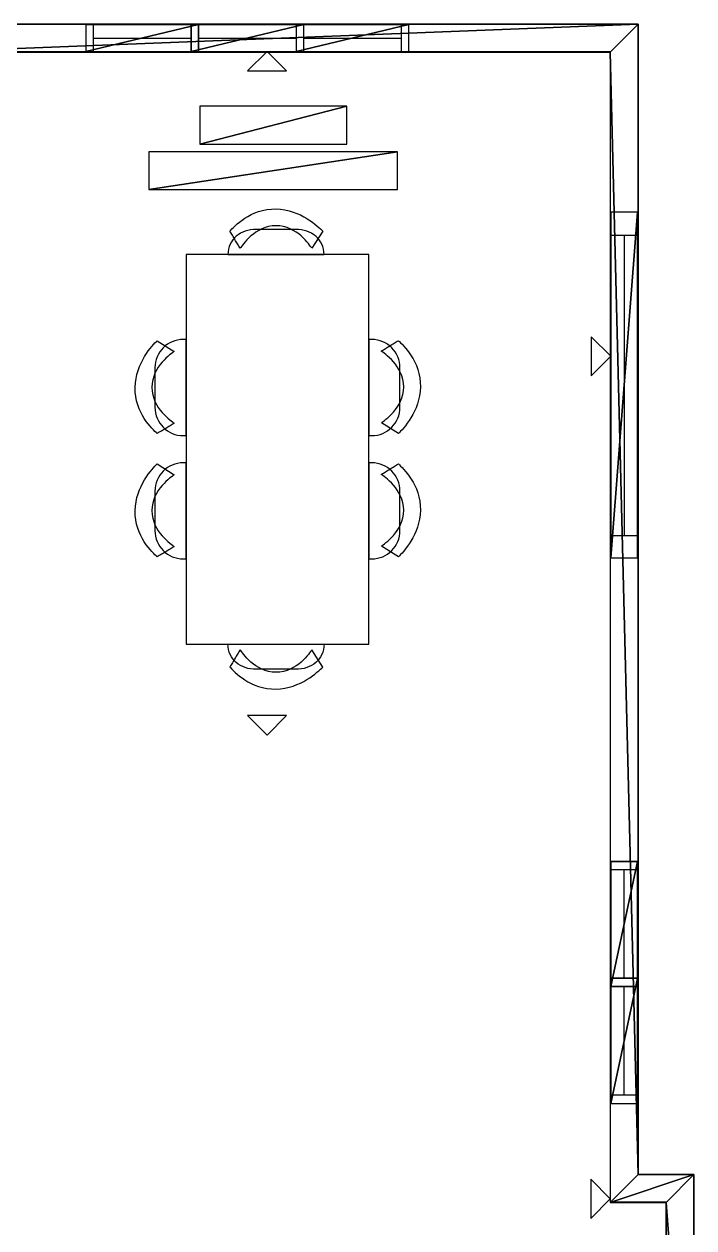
# Model space of a CAD drawing. Header units: millimetres. Extents: x 245 to 2830, y 44 to 1976.
# Drawn here: x 1106 to 1475, y 1211 to 1872 of the extents above; entities that cross this region are included whole.
import ezdxf

# ---------------------------------------------------------------- set-up
doc = ezdxf.new("R2010")
doc.units = ezdxf.units.MM
doc.layers.add('FloorPlan-page-1', color=7, linetype='Continuous')

msp = doc.modelspace()

# ---------------------------------------------------------------- linework, layer by layer
at = {"layer": 'FloorPlan-page-1', "color": 7, "true_color": 0x000000}
for p, q in [((1035.84, 1872.5), (1444.36, 1872.5)), ((1202.43, 1872.13), (1140.5, 1872.13)), ((1140.5, 1872.13), (1140.5, 1857.44)), ((1202.43, 1872.13), (1140.5, 1872.13)), ((1140.5, 1872.13), (1140.5, 1857.44)), ((1144.61, 1857.44), (1144.61, 1872.16)), ((1198.43, 1857.44), (1198.43, 1872.16)), ((1260.4, 1872.13), (1198.43, 1872.13)), ((1198.43, 1872.13), (1198.43, 1857.44)), ((1260.4, 1872.13), (1198.43, 1872.13)), ((1198.43, 1872.13), (1198.43, 1857.44)), ((1202.43, 1857.44), (1202.43, 1872.13)), ((1202.43, 1857.44), (1202.43, 1872.13)), ((1202.58, 1857.44), (1202.58, 1872.16)), ((1318.14, 1872.13), (1256.21, 1872.13)), ((1256.21, 1872.13), (1256.21, 1857.44)), ((1318.14, 1872.13), (1256.21, 1872.13)), ((1256.21, 1872.13), (1256.21, 1857.44)), ((1256.4, 1857.44), (1256.4, 1872.16)), ((1260.32, 1857.44), (1260.32, 1872.16)), ((1260.4, 1857.44), (1260.4, 1872.13)), ((1260.4, 1857.44), (1260.4, 1872.13)), ((1314.18, 1857.44), (1314.18, 1872.16)), ((1318.14, 1857.44), (1318.14, 1872.13)), ((1318.14, 1857.44), (1318.14, 1872.13)), ((1444.36, 1872.5), (1444.36, 1239.95)), ((1144.61, 1864.8), (1198.43, 1864.8)), ((1202.58, 1864.8), (1256.4, 1864.8)), ((1260.32, 1864.8), (1314.18, 1864.8)), ((1429.05, 1857.17), (1051.16, 1857.17)), ((1140.5, 1857.44), (1202.43, 1857.44)), ((1140.5, 1857.44), (1202.43, 1857.44)), ((1198.43, 1857.44), (1260.4, 1857.44)), ((1198.43, 1857.44), (1260.4, 1857.44)), ((1256.21, 1857.44), (1318.14, 1857.44)), ((1256.21, 1857.44), (1318.14, 1857.44)), ((1429.05, 1224.62), (1429.05, 1857.17)), ((1229.62, 1766.78), (1231.43, 1767.74)), ((1231.43, 1767.74), (1233.39, 1768.62)), ((1233.39, 1768.62), (1235.47, 1769.38)), ((1235.47, 1769.38), (1237.69, 1770.01)), ((1237.69, 1770.01), (1240.05, 1770.48)), ((1240.05, 1770.48), (1242.53, 1770.76)), ((1242.53, 1770.76), (1245.15, 1770.82)), ((1245.15, 1770.82), (1247.62, 1770.66)), ((1247.62, 1770.66), (1249.99, 1770.32)), ((1249.99, 1770.32), (1252.28, 1769.81)), ((1252.28, 1769.81), (1254.46, 1769.16)), ((1254.46, 1769.16), (1256.53, 1768.39)), ((1256.53, 1768.39), (1258.49, 1767.52)), ((1258.49, 1767.52), (1260.33, 1766.58)), ((1443.96, 1769.01), (1429.27, 1769.01)), ((1429.27, 1769.01), (1429.27, 1579.04)), ((1443.96, 1769.01), (1429.27, 1769.01)), ((1429.27, 1769.01), (1429.27, 1579.04)), ((1443.96, 1579.04), (1443.96, 1769.01)), ((1443.96, 1579.04), (1443.96, 1769.01)), ((1221.69, 1760.72), (1222.65, 1761.63)), ((1222.65, 1761.63), (1223.76, 1762.62)), ((1223.76, 1762.62), (1225.01, 1763.66)), ((1225.01, 1763.66), (1226.41, 1764.71)), ((1226.41, 1764.71), (1227.95, 1765.76)), ((1227.95, 1765.76), (1229.62, 1766.78)), ((1241.01, 1761.14), (1239.1, 1760.59)), ((1243.02, 1761.49), (1241.01, 1761.14)), ((1245.15, 1761.62), (1243.02, 1761.49)), ((1247.26, 1761.49), (1245.15, 1761.62)), ((1249.27, 1761.15), (1247.26, 1761.49)), ((1251.17, 1760.6), (1249.27, 1761.15)), ((1260.33, 1766.58), (1262.06, 1765.59)), ((1262.06, 1765.59), (1263.65, 1764.57)), ((1263.65, 1764.57), (1265.11, 1763.56)), ((1265.11, 1763.56), (1266.43, 1762.56)), ((1266.43, 1762.56), (1267.61, 1761.61)), ((1267.61, 1761.61), (1268.64, 1760.72)), ((1219.68, 1758.7), (1220.2, 1759.23)), ((1220.04, 1758.11), (1219.68, 1758.7)), ((1220.4, 1757.52), (1220.04, 1758.11)), ((1220.2, 1759.23), (1220.87, 1759.91)), ((1220.75, 1756.93), (1220.4, 1757.52)), ((1221.11, 1756.34), (1220.75, 1756.93)), ((1220.87, 1759.91), (1221.69, 1760.72)), ((1221.47, 1755.75), (1221.11, 1756.34)), ((1222.21, 1754.91), (1221.3, 1753.88)), ((1221.83, 1755.16), (1221.47, 1755.75)), ((1222.19, 1754.57), (1221.83, 1755.16)), ((1222.54, 1753.98), (1222.19, 1754.57)), ((1223.19, 1755.85), (1222.21, 1754.91)), ((1224.32, 1756.7), (1223.19, 1755.85)), ((1225.52, 1757.44), (1224.32, 1756.7)), ((1226.79, 1758.07), (1225.52, 1757.44)), ((1228.18, 1758.57), (1226.79, 1758.07)), ((1229.59, 1758.99), (1228.18, 1758.57)), ((1230.13, 1754.87), (1229.06, 1753.79)), ((1231.09, 1759.28), (1229.59, 1758.99)), ((1231.32, 1755.97), (1230.13, 1754.87)), ((1232.65, 1759.47), (1231.09, 1759.28)), ((1232.64, 1757.05), (1231.32, 1755.97)), ((1234.08, 1758.08), (1232.64, 1757.05)), ((1234.25, 1759.52), (1232.65, 1759.47)), ((1235.64, 1759.04), (1234.08, 1758.08)), ((1255.92, 1759.52), (1234.25, 1759.52)), ((1237.31, 1759.88), (1235.64, 1759.04)), ((1239.1, 1760.59), (1237.31, 1759.88)), ((1252.95, 1759.9), (1251.17, 1760.6)), ((1254.62, 1759.05), (1252.95, 1759.9)), ((1256.17, 1758.11), (1254.62, 1759.05)), ((1257.52, 1759.47), (1255.92, 1759.52)), ((1257.61, 1757.08), (1256.17, 1758.11)), ((1259.05, 1759.28), (1257.52, 1759.47)), ((1258.92, 1756.01), (1257.61, 1757.08)), ((1260.11, 1754.91), (1258.92, 1756.01)), ((1260.54, 1758.99), (1259.05, 1759.28)), ((1261.18, 1753.84), (1260.11, 1754.91)), ((1262, 1758.57), (1260.54, 1758.99)), ((1263.34, 1758.07), (1262, 1758.57)), ((1264.65, 1757.44), (1263.34, 1758.07)), ((1265.85, 1756.7), (1264.65, 1757.44)), ((1270.79, 1758.7), (1264.83, 1749.33)), ((1266.94, 1755.85), (1265.85, 1756.7)), ((1267.96, 1754.91), (1266.94, 1755.85)), ((1268.83, 1753.88), (1267.96, 1754.91)), ((1268.64, 1760.72), (1269.52, 1759.93)), ((1269.52, 1759.93), (1270.23, 1759.25)), ((1270.23, 1759.25), (1270.79, 1758.7)), ((1429.27, 1756.38), (1443.96, 1756.38)), ((1436.62, 1756.38), (1436.62, 1591.28)), ((1218.94, 1748.79), (1218.72, 1747.29)), ((1219.34, 1750.19), (1218.94, 1748.79)), ((1219.85, 1751.5), (1219.34, 1750.19)), ((1220.54, 1752.74), (1219.85, 1751.5)), ((1221.3, 1753.88), (1220.54, 1752.74)), ((1222.9, 1753.39), (1222.54, 1753.98)), ((1223.26, 1752.8), (1222.9, 1753.39)), ((1223.62, 1752.21), (1223.26, 1752.8)), ((1223.98, 1751.62), (1223.62, 1752.21)), ((1224.33, 1751.03), (1223.98, 1751.62)), ((1224.69, 1750.43), (1224.33, 1751.03)), ((1225.05, 1749.85), (1224.69, 1750.43)), ((1225.41, 1749.25), (1225.05, 1749.85)), ((1225.68, 1749.63), (1225.41, 1749.25)), ((1225.41, 1749.25), (1225.41, 1749.25)), ((1226.08, 1750.19), (1225.68, 1749.63)), ((1226.63, 1750.92), (1226.08, 1750.19)), ((1227.31, 1751.78), (1226.63, 1750.92)), ((1228.12, 1752.75), (1227.31, 1751.78)), ((1229.06, 1753.79), (1228.12, 1752.75)), ((1262.12, 1752.81), (1261.18, 1753.84)), ((1262.93, 1751.85), (1262.12, 1752.81)), ((1263.61, 1750.99), (1262.93, 1751.85)), ((1264.15, 1750.26), (1263.61, 1750.99)), ((1264.56, 1749.7), (1264.15, 1750.26)), ((1264.83, 1749.33), (1264.56, 1749.7)), ((1269.63, 1752.74), (1268.83, 1753.88)), ((1270.29, 1751.5), (1269.63, 1752.74)), ((1270.8, 1750.19), (1270.29, 1751.5)), ((1271.2, 1748.79), (1270.8, 1750.19)), ((1271.41, 1747.29), (1271.2, 1748.79)), ((1296.21, 1745.73), (1195.59, 1745.73)), ((1195.59, 1745.73), (1195.59, 1531.58)), ((1218.72, 1747.29), (1218.65, 1745.73)), ((1218.65, 1745.73), (1218.65, 1745.73)), ((1218.65, 1745.73), (1271.52, 1745.73)), ((1218.65, 1745.73), (1218.65, 1745.73)), ((1271.52, 1745.73), (1271.41, 1747.29)), ((1296.21, 1531.58), (1296.21, 1745.73)), ((1175.85, 1694.06), (1176.8, 1695.24)), ((1176.8, 1695.24), (1177.68, 1696.27)), ((1177.68, 1696.27), (1178.48, 1697.14)), ((1178.48, 1697.14), (1179.16, 1697.86)), ((1179.16, 1697.86), (1179.7, 1698.41)), ((1179.7, 1698.41), (1189.08, 1692.46)), ((1184.18, 1695.5), (1183.08, 1694.5)), ((1185.38, 1696.43), (1184.18, 1695.5)), ((1186.65, 1697.19), (1185.38, 1696.43)), ((1188.03, 1697.85), (1186.65, 1697.19)), ((1189.45, 1698.38), (1188.03, 1697.85)), ((1190.94, 1698.75), (1189.45, 1698.38)), ((1192.5, 1698.98), (1190.94, 1698.75)), ((1194.1, 1699.09), (1192.5, 1698.98)), ((1195.59, 1699.09), (1194.1, 1699.09)), ((1195.59, 1646.2), (1195.59, 1699.09)), ((1297.74, 1699.09), (1296.21, 1699.09)), ((1296.21, 1699.09), (1296.21, 1646.2)), ((1299.31, 1698.98), (1297.74, 1699.09)), ((1297.74, 1699.09), (1297.74, 1699.09)), ((1300.87, 1698.75), (1299.31, 1698.98)), ((1302.36, 1698.38), (1300.87, 1698.75)), ((1303.78, 1697.85), (1302.36, 1698.38)), ((1305.16, 1697.19), (1303.78, 1697.85)), ((1306.43, 1696.43), (1305.16, 1697.19)), ((1305.94, 1694.48), (1306.53, 1694.83)), ((1307.63, 1695.5), (1306.43, 1696.43)), ((1306.53, 1694.83), (1307.12, 1695.19)), ((1307.12, 1695.19), (1307.71, 1695.55)), ((1308.76, 1694.5), (1307.63, 1695.5)), ((1307.71, 1695.55), (1308.3, 1695.91)), ((1308.3, 1695.91), (1308.89, 1696.26)), ((1308.89, 1696.26), (1309.48, 1696.62)), ((1309.48, 1696.62), (1310.07, 1696.98)), ((1310.07, 1696.98), (1310.66, 1697.34)), ((1310.66, 1697.34), (1311.25, 1697.7)), ((1311.25, 1697.7), (1311.84, 1698.06)), ((1311.84, 1698.06), (1312.43, 1698.41)), ((1312.43, 1698.41), (1312.96, 1697.89)), ((1312.96, 1697.89), (1313.65, 1697.22)), ((1313.65, 1697.22), (1314.45, 1696.41)), ((1314.45, 1696.41), (1315.37, 1695.44)), ((1315.37, 1695.44), (1316.35, 1694.33)), ((1171.83, 1687.96), (1172.82, 1689.68)), ((1172.82, 1689.68), (1173.83, 1691.28)), ((1173.83, 1691.28), (1174.85, 1692.74)), ((1174.85, 1692.74), (1175.85, 1694.06)), ((1179.19, 1688.12), (1178.83, 1686.62)), ((1179.74, 1689.54), (1179.19, 1688.12)), ((1180.39, 1690.91), (1179.74, 1689.54)), ((1181.16, 1692.21), (1180.39, 1690.91)), ((1182.07, 1693.39), (1181.16, 1692.21)), ((1183.08, 1694.5), (1182.07, 1693.39)), ((1184.56, 1688.81), (1183.49, 1687.74)), ((1185.6, 1689.75), (1184.56, 1688.81)), ((1186.56, 1690.56), (1185.6, 1689.75)), ((1187.42, 1691.23), (1186.56, 1690.56)), ((1188.14, 1691.78), (1187.42, 1691.23)), ((1188.7, 1692.19), (1188.14, 1691.78)), ((1189.08, 1692.46), (1188.7, 1692.19)), ((1302.99, 1692.68), (1303.57, 1693.04)), ((1303.36, 1692.41), (1302.99, 1692.68)), ((1302.99, 1692.68), (1302.99, 1692.68)), ((1303.92, 1692.01), (1303.36, 1692.41)), ((1303.57, 1693.04), (1304.17, 1693.4)), ((1304.65, 1691.46), (1303.92, 1692.01)), ((1304.17, 1693.4), (1304.76, 1693.76)), ((1305.52, 1690.79), (1304.65, 1691.46)), ((1304.76, 1693.76), (1305.35, 1694.12)), ((1305.35, 1694.12), (1305.94, 1694.48)), ((1306.48, 1689.98), (1305.52, 1690.79)), ((1307.52, 1689.03), (1306.48, 1689.98)), ((1308.6, 1687.97), (1307.52, 1689.03)), ((1309.74, 1693.39), (1308.76, 1694.5)), ((1310.65, 1692.21), (1309.74, 1693.39)), ((1311.45, 1690.91), (1310.65, 1692.21)), ((1312.11, 1689.54), (1311.45, 1690.91)), ((1312.61, 1688.12), (1312.11, 1689.54)), ((1313.01, 1686.62), (1312.61, 1688.12)), ((1316.35, 1694.33), (1317.39, 1693.08)), ((1317.39, 1693.08), (1318.44, 1691.68)), ((1318.44, 1691.68), (1319.49, 1690.15)), ((1319.49, 1690.15), (1320.51, 1688.47)), ((1320.51, 1688.47), (1321.47, 1686.66)), ((1168.6, 1679.9), (1169.25, 1682.08)), ((1169.25, 1682.08), (1170.02, 1684.16)), ((1170.02, 1684.16), (1170.89, 1686.12)), ((1170.89, 1686.12), (1171.83, 1687.96)), ((1178.58, 1685.09), (1178.5, 1683.48)), ((1178.5, 1683.48), (1178.5, 1661.81)), ((1179.35, 1682.25), (1178.51, 1680.58)), ((1178.83, 1686.62), (1178.58, 1685.09)), ((1180.3, 1683.8), (1179.35, 1682.25)), ((1181.33, 1685.23), (1180.3, 1683.8)), ((1182.4, 1686.55), (1181.33, 1685.23)), ((1183.49, 1687.74), (1182.4, 1686.55)), ((1309.7, 1686.77), (1308.6, 1687.97)), ((1310.78, 1685.46), (1309.7, 1686.77)), ((1311.81, 1684.01), (1310.78, 1685.46)), ((1312.76, 1682.46), (1311.81, 1684.01)), ((1313.61, 1680.78), (1312.76, 1682.46)), ((1313.23, 1685.09), (1313.01, 1686.62)), ((1313.31, 1683.48), (1313.23, 1685.09)), ((1313.31, 1661.81), (1313.31, 1683.48)), ((1321.47, 1686.66), (1322.35, 1684.71)), ((1322.35, 1684.71), (1323.11, 1682.62)), ((1323.11, 1682.62), (1323.74, 1680.4)), ((1167.59, 1672.77), (1167.74, 1675.24)), ((1167.74, 1675.24), (1168.09, 1677.62)), ((1168.09, 1677.62), (1168.6, 1679.9)), ((1176.91, 1674.89), (1176.79, 1672.77)), ((1177.26, 1676.9), (1176.91, 1674.89)), ((1177.8, 1678.79), (1177.26, 1676.9)), ((1178.51, 1680.58), (1177.8, 1678.79)), ((1314.33, 1678.99), (1313.61, 1680.78)), ((1314.87, 1677.08), (1314.33, 1678.99)), ((1315.22, 1675.07), (1314.87, 1677.08)), ((1315.35, 1672.95), (1315.22, 1675.07)), ((1323.74, 1680.4), (1324.21, 1678.05)), ((1324.21, 1678.05), (1324.49, 1675.56)), ((1324.49, 1675.56), (1324.55, 1672.95)), ((1167.65, 1670.16), (1167.59, 1672.77)), ((1167.92, 1667.67), (1167.65, 1670.16)), ((1176.79, 1672.77), (1176.91, 1670.65)), ((1176.91, 1670.65), (1177.26, 1668.63)), ((1177.26, 1668.63), (1177.81, 1666.73)), ((1314.34, 1666.93), (1314.88, 1668.83)), ((1314.88, 1668.83), (1315.23, 1670.83)), ((1315.23, 1670.83), (1315.35, 1672.95)), ((1324.39, 1670.48), (1324.05, 1668.1)), ((1324.55, 1672.95), (1324.39, 1670.48)), ((1168.39, 1665.32), (1167.92, 1667.67)), ((1169.02, 1663.1), (1168.39, 1665.32)), ((1169.79, 1661.01), (1169.02, 1663.1)), ((1177.81, 1666.73), (1178.52, 1664.94)), ((1178.5, 1661.81), (1178.58, 1660.2)), ((1178.52, 1664.94), (1179.37, 1663.26)), ((1179.37, 1663.26), (1180.33, 1661.7)), ((1180.33, 1661.7), (1181.36, 1660.27)), ((1310.81, 1660.48), (1311.83, 1661.92)), ((1311.83, 1661.92), (1312.78, 1663.47)), ((1312.78, 1663.47), (1313.63, 1665.14)), ((1313.23, 1660.2), (1313.31, 1661.81)), ((1313.63, 1665.14), (1314.34, 1666.93)), ((1322.12, 1661.56), (1321.25, 1659.6)), ((1322.89, 1663.64), (1322.12, 1661.56)), ((1323.54, 1665.82), (1322.89, 1663.64)), ((1324.05, 1668.1), (1323.54, 1665.82)), ((1170.66, 1659.06), (1169.79, 1661.01)), ((1171.62, 1657.25), (1170.66, 1659.06)), ((1172.65, 1655.57), (1171.62, 1657.25)), ((1173.69, 1654.03), (1172.65, 1655.57)), ((1178.58, 1660.2), (1178.83, 1658.67)), ((1178.83, 1658.67), (1179.19, 1657.17)), ((1179.19, 1657.17), (1179.74, 1655.74)), ((1179.74, 1655.74), (1180.39, 1654.37)), ((1181.36, 1660.27), (1182.44, 1658.95)), ((1182.44, 1658.95), (1183.53, 1657.75)), ((1183.53, 1657.75), (1184.62, 1656.68)), ((1184.62, 1656.68), (1185.65, 1655.75)), ((1185.65, 1655.75), (1186.62, 1654.94)), ((1186.62, 1654.94), (1187.48, 1654.26)), ((1304.72, 1654.49), (1305.58, 1655.16)), ((1305.58, 1655.16), (1306.54, 1655.97)), ((1306.54, 1655.97), (1307.57, 1656.91)), ((1307.57, 1656.91), (1308.65, 1657.98)), ((1308.65, 1657.98), (1309.74, 1659.17)), ((1309.74, 1659.17), (1310.81, 1660.48)), ((1311.45, 1654.37), (1312.11, 1655.74)), ((1312.11, 1655.74), (1312.61, 1657.17)), ((1312.61, 1657.17), (1313.01, 1658.67)), ((1313.01, 1658.67), (1313.23, 1660.2)), ((1319.32, 1656.04), (1318.3, 1654.44)), ((1320.31, 1657.76), (1319.32, 1656.04)), ((1321.25, 1659.6), (1320.31, 1657.76)), ((1174.75, 1652.64), (1173.69, 1654.03)), ((1175.78, 1651.39), (1174.75, 1652.64)), ((1176.77, 1650.28), (1175.78, 1651.39)), ((1177.68, 1649.32), (1176.77, 1650.28)), ((1178.49, 1648.5), (1177.68, 1649.32)), ((1179.17, 1647.83), (1178.49, 1648.5)), ((1180.39, 1654.37), (1181.16, 1653.08)), ((1181.47, 1648.38), (1180.88, 1648.02)), ((1181.16, 1653.08), (1182.07, 1651.89)), ((1182.06, 1648.74), (1181.47, 1648.38)), ((1182.66, 1649.1), (1182.06, 1648.74)), ((1182.07, 1651.89), (1183.08, 1650.79)), ((1183.24, 1649.45), (1182.66, 1649.1)), ((1183.08, 1650.79), (1184.18, 1649.76)), ((1183.84, 1649.81), (1183.24, 1649.45)), ((1184.43, 1650.17), (1183.84, 1649.81)), ((1184.18, 1649.76), (1185.38, 1648.86)), ((1185.02, 1650.53), (1184.43, 1650.17)), ((1185.61, 1650.89), (1185.02, 1650.53)), ((1185.38, 1648.86), (1186.65, 1648.1)), ((1186.2, 1651.25), (1185.61, 1650.89)), ((1186.79, 1651.6), (1186.2, 1651.25)), ((1187.38, 1651.96), (1186.79, 1651.6)), ((1187.97, 1652.32), (1187.38, 1651.96)), ((1187.48, 1654.26), (1188.21, 1653.71)), ((1188.56, 1652.68), (1187.97, 1652.32)), ((1188.21, 1653.71), (1188.78, 1653.3)), ((1189.15, 1653.03), (1188.56, 1652.68)), ((1188.78, 1653.3), (1189.15, 1653.03)), ((1189.15, 1653.03), (1189.15, 1653.03)), ((1303.06, 1653.26), (1303.43, 1653.53)), ((1312.43, 1647.31), (1303.06, 1653.26)), ((1303.43, 1653.53), (1303.99, 1653.94)), ((1303.99, 1653.94), (1304.72, 1654.49)), ((1305.16, 1648.1), (1306.43, 1648.86)), ((1306.43, 1648.86), (1307.63, 1649.76)), ((1307.63, 1649.76), (1308.76, 1650.79)), ((1308.76, 1650.79), (1309.74, 1651.89)), ((1309.74, 1651.89), (1310.65, 1653.08)), ((1310.65, 1653.08), (1311.45, 1654.37)), ((1313.66, 1648.58), (1312.98, 1647.86)), ((1314.45, 1649.45), (1313.66, 1648.58)), ((1315.34, 1650.48), (1314.45, 1649.45)), ((1316.29, 1651.66), (1315.34, 1650.48)), ((1317.29, 1652.98), (1316.29, 1651.66)), ((1318.3, 1654.44), (1317.29, 1652.98)), ((1179.7, 1647.31), (1179.17, 1647.83)), ((1180.29, 1647.66), (1179.7, 1647.31)), ((1180.88, 1648.02), (1180.29, 1647.66)), ((1186.65, 1648.1), (1188.03, 1647.44)), ((1188.03, 1647.44), (1189.45, 1646.91)), ((1189.45, 1646.91), (1190.94, 1646.51)), ((1190.94, 1646.51), (1192.5, 1646.28)), ((1192.5, 1646.28), (1194.1, 1646.2)), ((1194.1, 1646.2), (1195.59, 1646.2)), ((1194.1, 1646.2), (1194.1, 1646.2)), ((1296.21, 1646.2), (1297.74, 1646.2)), ((1297.74, 1646.2), (1299.31, 1646.28)), ((1299.31, 1646.28), (1300.87, 1646.51)), ((1300.87, 1646.51), (1302.36, 1646.91)), ((1302.36, 1646.91), (1303.78, 1647.44)), ((1303.78, 1647.44), (1305.16, 1648.1)), ((1312.98, 1647.86), (1312.43, 1647.31)), ((1176.8, 1627.43), (1177.68, 1628.46)), ((1177.68, 1628.46), (1178.48, 1629.34)), ((1178.48, 1629.34), (1179.16, 1630.06)), ((1179.16, 1630.06), (1179.7, 1630.61)), ((1179.7, 1630.61), (1189.08, 1624.65)), ((1185.38, 1628.61), (1184.18, 1627.72)), ((1186.65, 1629.38), (1185.38, 1628.61)), ((1188.03, 1630.04), (1186.65, 1629.38)), ((1189.45, 1630.56), (1188.03, 1630.04)), ((1190.94, 1630.96), (1189.45, 1630.56)), ((1192.5, 1631.2), (1190.94, 1630.96)), ((1194.1, 1631.27), (1192.5, 1631.2)), ((1195.59, 1631.27), (1194.1, 1631.27)), ((1195.59, 1578.41), (1195.59, 1631.27)), ((1297.74, 1631.27), (1296.21, 1631.27)), ((1296.21, 1631.27), (1296.21, 1578.41)), ((1299.31, 1631.2), (1297.74, 1631.27)), ((1297.74, 1631.27), (1297.74, 1631.27)), ((1300.87, 1630.96), (1299.31, 1631.2)), ((1302.36, 1630.56), (1300.87, 1630.96)), ((1303.78, 1630.04), (1302.36, 1630.56)), ((1305.16, 1629.38), (1303.78, 1630.04)), ((1306.43, 1628.61), (1305.16, 1629.38)), ((1307.63, 1627.72), (1306.43, 1628.61)), ((1308.3, 1628.1), (1308.89, 1628.46)), ((1308.89, 1628.46), (1309.48, 1628.82)), ((1309.48, 1628.82), (1310.07, 1629.18)), ((1310.07, 1629.18), (1310.66, 1629.53)), ((1310.66, 1629.53), (1311.25, 1629.89)), ((1311.25, 1629.89), (1311.84, 1630.25)), ((1311.84, 1630.25), (1312.43, 1630.61)), ((1312.43, 1630.61), (1312.96, 1630.09)), ((1312.96, 1630.09), (1313.65, 1629.42)), ((1313.65, 1629.42), (1314.45, 1628.6)), ((1314.45, 1628.6), (1315.37, 1627.64)), ((1171.83, 1620.16), (1172.82, 1621.88)), ((1172.82, 1621.88), (1173.83, 1623.47)), ((1173.83, 1623.47), (1174.85, 1624.93)), ((1174.85, 1624.93), (1175.85, 1626.25)), ((1175.85, 1626.25), (1176.8, 1627.43)), ((1180.39, 1623.1), (1179.74, 1621.76)), ((1181.16, 1624.39), (1180.39, 1623.1)), ((1182.07, 1625.61), (1181.16, 1624.39)), ((1183.08, 1626.71), (1182.07, 1625.61)), ((1184.18, 1627.72), (1183.08, 1626.71)), ((1185.6, 1621.94), (1184.56, 1621)), ((1186.56, 1622.75), (1185.6, 1621.94)), ((1187.42, 1623.43), (1186.56, 1622.75)), ((1188.14, 1623.97), (1187.42, 1623.43)), ((1188.7, 1624.38), (1188.14, 1623.97)), ((1189.08, 1624.65), (1188.7, 1624.38)), ((1302.99, 1624.88), (1303.57, 1625.24)), ((1303.36, 1624.61), (1302.99, 1624.88)), ((1302.99, 1624.88), (1302.99, 1624.88)), ((1303.92, 1624.2), (1303.36, 1624.61)), ((1303.57, 1625.24), (1304.17, 1625.6)), ((1304.65, 1623.66), (1303.92, 1624.2)), ((1304.17, 1625.6), (1304.76, 1625.96)), ((1305.52, 1622.98), (1304.65, 1623.66)), ((1304.76, 1625.96), (1305.35, 1626.31)), ((1305.35, 1626.31), (1305.94, 1626.67)), ((1306.48, 1622.17), (1305.52, 1622.98)), ((1305.94, 1626.67), (1306.53, 1627.03)), ((1307.52, 1621.23), (1306.48, 1622.17)), ((1306.53, 1627.03), (1307.12, 1627.39)), ((1307.12, 1627.39), (1307.71, 1627.74)), ((1308.76, 1626.71), (1307.63, 1627.72)), ((1307.71, 1627.74), (1308.3, 1628.1)), ((1309.74, 1625.61), (1308.76, 1626.71)), ((1310.65, 1624.39), (1309.74, 1625.61)), ((1311.45, 1623.1), (1310.65, 1624.39)), ((1312.11, 1621.76), (1311.45, 1623.1)), ((1315.37, 1627.64), (1316.35, 1626.53)), ((1316.35, 1626.53), (1317.39, 1625.27)), ((1317.39, 1625.27), (1318.44, 1623.88)), ((1318.44, 1623.88), (1319.49, 1622.34)), ((1319.49, 1622.34), (1320.51, 1620.67)), ((1169.25, 1614.28), (1170.02, 1616.35)), ((1170.02, 1616.35), (1170.89, 1618.31)), ((1170.89, 1618.31), (1171.83, 1620.16)), ((1178.58, 1617.27), (1178.5, 1615.67)), ((1178.5, 1615.67), (1178.5, 1593.99)), ((1178.83, 1618.83), (1178.58, 1617.27)), ((1179.19, 1620.31), (1178.83, 1618.83)), ((1179.74, 1621.76), (1179.19, 1620.31)), ((1180.3, 1616), (1179.35, 1614.44)), ((1181.33, 1617.43), (1180.3, 1616)), ((1182.4, 1618.74), (1181.33, 1617.43)), ((1183.49, 1619.94), (1182.4, 1618.74)), ((1184.56, 1621), (1183.49, 1619.94)), ((1308.6, 1620.16), (1307.52, 1621.23)), ((1309.7, 1618.97), (1308.6, 1620.16)), ((1310.78, 1617.65), (1309.7, 1618.97)), ((1311.81, 1616.21), (1310.78, 1617.65)), ((1312.76, 1614.65), (1311.81, 1616.21)), ((1312.61, 1620.31), (1312.11, 1621.76)), ((1313.01, 1618.83), (1312.61, 1620.31)), ((1313.23, 1617.27), (1313.01, 1618.83)), ((1313.31, 1615.67), (1313.23, 1617.27)), ((1313.31, 1593.99), (1313.31, 1615.67)), ((1320.51, 1620.67), (1321.47, 1618.85)), ((1321.47, 1618.85), (1322.35, 1616.9)), ((1322.35, 1616.9), (1323.11, 1614.82)), ((1167.74, 1607.44), (1168.09, 1609.82)), ((1168.09, 1609.82), (1168.6, 1612.1)), ((1168.6, 1612.1), (1169.25, 1614.28)), ((1177.26, 1609.09), (1176.91, 1607.08)), ((1177.8, 1610.99), (1177.26, 1609.09)), ((1178.51, 1612.77), (1177.8, 1610.99)), ((1179.35, 1614.44), (1178.51, 1612.77)), ((1313.61, 1612.98), (1312.76, 1614.65)), ((1314.33, 1611.19), (1313.61, 1612.98)), ((1314.87, 1609.28), (1314.33, 1611.19)), ((1315.22, 1607.27), (1314.87, 1609.28)), ((1323.11, 1614.82), (1323.74, 1612.6)), ((1323.74, 1612.6), (1324.21, 1610.24)), ((1324.21, 1610.24), (1324.49, 1607.76)), ((1167.59, 1604.97), (1167.74, 1607.44)), ((1167.65, 1602.35), (1167.59, 1604.97)), ((1167.92, 1599.87), (1167.65, 1602.35)), ((1176.91, 1607.08), (1176.79, 1604.97)), ((1176.79, 1604.97), (1176.91, 1602.84)), ((1176.91, 1602.84), (1177.26, 1600.83)), ((1314.88, 1601.02), (1315.23, 1603.03)), ((1315.35, 1605.14), (1315.22, 1607.27)), ((1315.23, 1603.03), (1315.35, 1605.14)), ((1324.39, 1602.68), (1324.05, 1600.29)), ((1324.55, 1605.14), (1324.39, 1602.68)), ((1324.49, 1607.76), (1324.55, 1605.14)), ((1168.39, 1597.51), (1167.92, 1599.87)), ((1169.02, 1595.3), (1168.39, 1597.51)), ((1177.26, 1600.83), (1177.81, 1598.92)), ((1177.81, 1598.92), (1178.52, 1597.13)), ((1178.52, 1597.13), (1179.37, 1595.46)), ((1179.37, 1595.46), (1180.33, 1593.9)), ((1311.83, 1594.11), (1312.78, 1595.67)), ((1312.78, 1595.67), (1313.63, 1597.34)), ((1313.63, 1597.34), (1314.34, 1599.12)), ((1314.34, 1599.12), (1314.88, 1601.02)), ((1322.89, 1595.83), (1322.12, 1593.76)), ((1323.54, 1598.01), (1322.89, 1595.83)), ((1324.05, 1600.29), (1323.54, 1598.01)), ((1169.79, 1593.21), (1169.02, 1595.3)), ((1170.66, 1591.26), (1169.79, 1593.21)), ((1171.62, 1589.44), (1170.66, 1591.26)), ((1172.65, 1587.77), (1171.62, 1589.44)), ((1178.5, 1593.99), (1178.58, 1592.41)), ((1178.58, 1592.41), (1178.83, 1590.86)), ((1178.83, 1590.86), (1179.19, 1589.35)), ((1179.19, 1589.35), (1179.74, 1587.93)), ((1180.33, 1593.9), (1181.36, 1592.46)), ((1181.36, 1592.46), (1182.44, 1591.14)), ((1182.44, 1591.14), (1183.53, 1589.95)), ((1183.53, 1589.95), (1184.62, 1588.88)), ((1184.62, 1588.88), (1185.65, 1587.94)), ((1306.54, 1588.17), (1307.57, 1589.11)), ((1307.57, 1589.11), (1308.65, 1590.17)), ((1308.65, 1590.17), (1309.74, 1591.36)), ((1309.74, 1591.36), (1310.81, 1592.68)), ((1310.81, 1592.68), (1311.83, 1594.11)), ((1312.11, 1587.93), (1312.61, 1589.35)), ((1312.61, 1589.35), (1313.01, 1590.86)), ((1313.01, 1590.86), (1313.23, 1592.41)), ((1313.23, 1592.41), (1313.31, 1593.99)), ((1320.31, 1589.95), (1319.32, 1588.23)), ((1321.25, 1591.8), (1320.31, 1589.95)), ((1322.12, 1593.76), (1321.25, 1591.8)), ((1429.27, 1591.28), (1443.96, 1591.28)), ((1173.69, 1586.23), (1172.65, 1587.77)), ((1174.75, 1584.84), (1173.69, 1586.23)), ((1175.78, 1583.58), (1174.75, 1584.84)), ((1176.77, 1582.48), (1175.78, 1583.58)), ((1177.68, 1581.51), (1176.77, 1582.48)), ((1179.74, 1587.93), (1180.39, 1586.56)), ((1180.39, 1586.56), (1181.16, 1585.27)), ((1181.16, 1585.27), (1182.07, 1584.08)), ((1182.07, 1584.08), (1183.08, 1582.97)), ((1183.08, 1582.97), (1184.18, 1581.97)), ((1184.43, 1582.37), (1183.84, 1582.01)), ((1185.02, 1582.73), (1184.43, 1582.37)), ((1185.61, 1583.08), (1185.02, 1582.73)), ((1186.2, 1583.44), (1185.61, 1583.08)), ((1185.65, 1587.94), (1186.62, 1587.13)), ((1186.79, 1583.8), (1186.2, 1583.44)), ((1186.62, 1587.13), (1187.48, 1586.45)), ((1187.38, 1584.16), (1186.79, 1583.8)), ((1187.97, 1584.51), (1187.38, 1584.16)), ((1187.48, 1586.45), (1188.21, 1585.91)), ((1188.56, 1584.87), (1187.97, 1584.51)), ((1188.21, 1585.91), (1188.78, 1585.5)), ((1189.15, 1585.23), (1188.56, 1584.87)), ((1188.78, 1585.5), (1189.15, 1585.23)), ((1189.15, 1585.23), (1189.15, 1585.23)), ((1303.06, 1585.46), (1303.43, 1585.73)), ((1312.43, 1579.5), (1303.06, 1585.46)), ((1303.43, 1585.73), (1303.99, 1586.13)), ((1303.99, 1586.13), (1304.72, 1586.68)), ((1304.72, 1586.68), (1305.58, 1587.36)), ((1305.58, 1587.36), (1306.54, 1588.17)), ((1307.63, 1581.97), (1308.76, 1582.97)), ((1308.76, 1582.97), (1309.74, 1584.08)), ((1309.74, 1584.08), (1310.65, 1585.27)), ((1310.65, 1585.27), (1311.45, 1586.56)), ((1311.45, 1586.56), (1312.11, 1587.93)), ((1315.34, 1582.68), (1314.45, 1581.65)), ((1316.29, 1583.86), (1315.34, 1582.68)), ((1317.29, 1585.18), (1316.29, 1583.86)), ((1318.3, 1586.64), (1317.29, 1585.18)), ((1319.32, 1588.23), (1318.3, 1586.64)), ((1178.49, 1580.69), (1177.68, 1581.51)), ((1179.17, 1580.02), (1178.49, 1580.69)), ((1179.7, 1579.5), (1179.17, 1580.02)), ((1180.29, 1579.86), (1179.7, 1579.5)), ((1180.88, 1580.22), (1180.29, 1579.86)), ((1181.47, 1580.58), (1180.88, 1580.22)), ((1182.06, 1580.93), (1181.47, 1580.58)), ((1182.66, 1581.29), (1182.06, 1580.93)), ((1183.24, 1581.65), (1182.66, 1581.29)), ((1183.84, 1582.01), (1183.24, 1581.65)), ((1184.18, 1581.97), (1185.38, 1581.07)), ((1185.38, 1581.07), (1186.65, 1580.28)), ((1186.65, 1580.28), (1188.03, 1579.62)), ((1188.03, 1579.62), (1189.45, 1579.1)), ((1189.45, 1579.1), (1190.94, 1578.73)), ((1190.94, 1578.73), (1192.5, 1578.49)), ((1192.5, 1578.49), (1194.1, 1578.41)), ((1194.1, 1578.41), (1195.59, 1578.41)), ((1194.1, 1578.41), (1194.1, 1578.41)), ((1296.21, 1578.41), (1297.74, 1578.41)), ((1297.74, 1578.41), (1299.31, 1578.49)), ((1299.31, 1578.49), (1300.87, 1578.73)), ((1300.87, 1578.73), (1302.36, 1579.1)), ((1302.36, 1579.1), (1303.78, 1579.62)), ((1303.78, 1579.62), (1305.16, 1580.28)), ((1305.16, 1580.28), (1306.43, 1581.07)), ((1306.43, 1581.07), (1307.63, 1581.97)), ((1312.98, 1580.06), (1312.43, 1579.5)), ((1313.66, 1580.77), (1312.98, 1580.06)), ((1314.45, 1581.65), (1313.66, 1580.77)), ((1429.27, 1579.04), (1443.96, 1579.04)), ((1429.27, 1579.04), (1443.96, 1579.04)), ((1195.59, 1531.58), (1296.21, 1531.58)), ((1218.65, 1531.58), (1218.65, 1531.58)), ((1218.65, 1531.58), (1271.52, 1531.58)), ((1218.72, 1530.03), (1218.65, 1531.58)), ((1218.65, 1531.58), (1218.65, 1531.58)), ((1218.94, 1528.53), (1218.72, 1530.03)), ((1271.41, 1530.03), (1271.2, 1528.53)), ((1271.52, 1531.58), (1271.41, 1530.03)), ((1219.34, 1527.1), (1218.94, 1528.53)), ((1219.85, 1525.78), (1219.34, 1527.1)), ((1220.54, 1524.54), (1219.85, 1525.78)), ((1221.3, 1523.41), (1220.54, 1524.54)), ((1222.21, 1522.36), (1221.3, 1523.41)), ((1222.19, 1523.1), (1221.83, 1522.51)), ((1222.54, 1523.69), (1222.19, 1523.1)), ((1222.9, 1524.28), (1222.54, 1523.69)), ((1223.26, 1524.87), (1222.9, 1524.28)), ((1223.62, 1525.46), (1223.26, 1524.87)), ((1223.98, 1526.05), (1223.62, 1525.46)), ((1224.33, 1526.64), (1223.98, 1526.05)), ((1224.69, 1527.23), (1224.33, 1526.64)), ((1225.05, 1527.83), (1224.69, 1527.23)), ((1225.41, 1528.41), (1225.05, 1527.83)), ((1225.68, 1528.04), (1225.41, 1528.41)), ((1225.41, 1528.41), (1225.41, 1528.41)), ((1226.08, 1527.48), (1225.68, 1528.04)), ((1226.63, 1526.75), (1226.08, 1527.48)), ((1227.31, 1525.88), (1226.63, 1526.75)), ((1228.12, 1524.92), (1227.31, 1525.88)), ((1229.06, 1523.88), (1228.12, 1524.92)), ((1230.13, 1522.8), (1229.06, 1523.88)), ((1231.32, 1521.7), (1230.13, 1522.8)), ((1260.11, 1522.75), (1258.92, 1521.66)), ((1261.18, 1523.83), (1260.11, 1522.75)), ((1262.12, 1524.86), (1261.18, 1523.83)), ((1262.93, 1525.82), (1262.12, 1524.86)), ((1263.61, 1526.68), (1262.93, 1525.82)), ((1264.15, 1527.41), (1263.61, 1526.68)), ((1264.56, 1527.97), (1264.15, 1527.41)), ((1264.83, 1528.34), (1264.56, 1527.97)), ((1270.79, 1518.97), (1264.83, 1528.34)), ((1268.83, 1523.41), (1267.96, 1522.36)), ((1269.63, 1524.54), (1268.83, 1523.41)), ((1270.29, 1525.78), (1269.63, 1524.54)), ((1270.8, 1527.1), (1270.29, 1525.78)), ((1271.2, 1528.53), (1270.8, 1527.1)), ((1220.04, 1519.56), (1219.68, 1518.97)), ((1219.68, 1518.97), (1220.2, 1518.44)), ((1220.4, 1520.15), (1220.04, 1519.56)), ((1220.2, 1518.44), (1220.87, 1517.76)), ((1220.75, 1520.74), (1220.4, 1520.15)), ((1221.11, 1521.33), (1220.75, 1520.74)), ((1220.87, 1517.76), (1221.69, 1516.95)), ((1221.47, 1521.92), (1221.11, 1521.33)), ((1221.83, 1522.51), (1221.47, 1521.92)), ((1221.69, 1516.95), (1222.65, 1516.04)), ((1223.19, 1521.41), (1222.21, 1522.36)), ((1222.65, 1516.04), (1223.76, 1515.05)), ((1224.32, 1520.56), (1223.19, 1521.41)), ((1225.52, 1519.83), (1224.32, 1520.56)), ((1226.79, 1519.19), (1225.52, 1519.83)), ((1228.18, 1518.67), (1226.79, 1519.19)), ((1229.59, 1518.24), (1228.18, 1518.67)), ((1231.09, 1517.95), (1229.59, 1518.24)), ((1232.65, 1517.77), (1231.09, 1517.95)), ((1232.64, 1520.62), (1231.32, 1521.7)), ((1234.08, 1519.59), (1232.64, 1520.62)), ((1234.25, 1517.72), (1232.65, 1517.77)), ((1235.64, 1518.64), (1234.08, 1519.59)), ((1255.92, 1517.72), (1234.25, 1517.72)), ((1237.31, 1517.79), (1235.64, 1518.64)), ((1239.1, 1517.07), (1237.31, 1517.79)), ((1241.01, 1516.53), (1239.1, 1517.07)), ((1243.02, 1516.18), (1241.01, 1516.53)), ((1245.15, 1516.05), (1243.02, 1516.18)), ((1247.26, 1516.18), (1245.15, 1516.05)), ((1249.27, 1516.52), (1247.26, 1516.18)), ((1251.17, 1517.07), (1249.27, 1516.52)), ((1252.95, 1517.77), (1251.17, 1517.07)), ((1254.62, 1518.62), (1252.95, 1517.77)), ((1256.17, 1519.56), (1254.62, 1518.62)), ((1257.52, 1517.77), (1255.92, 1517.72)), ((1257.61, 1520.59), (1256.17, 1519.56)), ((1259.05, 1517.95), (1257.52, 1517.77)), ((1258.92, 1521.66), (1257.61, 1520.59)), ((1260.54, 1518.24), (1259.05, 1517.95)), ((1262, 1518.67), (1260.54, 1518.24)), ((1263.34, 1519.19), (1262, 1518.67)), ((1264.65, 1519.83), (1263.34, 1519.19)), ((1265.85, 1520.56), (1264.65, 1519.83)), ((1266.94, 1521.41), (1265.85, 1520.56)), ((1266.43, 1515.11), (1267.61, 1516.06)), ((1267.96, 1522.36), (1266.94, 1521.41)), ((1267.61, 1516.06), (1268.64, 1516.95)), ((1268.64, 1516.95), (1269.52, 1517.74)), ((1269.52, 1517.74), (1270.23, 1518.42)), ((1270.23, 1518.42), (1270.79, 1518.97)), ((1223.76, 1515.05), (1225.01, 1514.01)), ((1225.01, 1514.01), (1226.41, 1512.96)), ((1226.41, 1512.96), (1227.95, 1511.91)), ((1227.95, 1511.91), (1229.62, 1510.89)), ((1229.62, 1510.89), (1231.43, 1509.93)), ((1231.43, 1509.93), (1233.39, 1509.05)), ((1254.46, 1508.51), (1256.53, 1509.28)), ((1256.53, 1509.28), (1258.49, 1510.15)), ((1258.49, 1510.15), (1260.33, 1511.09)), ((1260.33, 1511.09), (1262.06, 1512.08)), ((1262.06, 1512.08), (1263.65, 1513.09)), ((1263.65, 1513.09), (1265.11, 1514.11)), ((1265.11, 1514.11), (1266.43, 1515.11)), ((1233.39, 1509.05), (1235.47, 1508.28)), ((1235.47, 1508.28), (1237.69, 1507.66)), ((1237.69, 1507.66), (1240.05, 1507.19)), ((1240.05, 1507.19), (1242.53, 1506.91)), ((1242.53, 1506.91), (1245.15, 1506.85)), ((1245.15, 1506.85), (1247.62, 1507.01)), ((1247.62, 1507.01), (1249.99, 1507.35)), ((1249.99, 1507.35), (1252.28, 1507.86)), ((1252.28, 1507.86), (1254.46, 1508.51)), ((1443.96, 1411.91), (1429.27, 1411.91)), ((1429.27, 1411.91), (1429.27, 1343.23)), ((1443.96, 1411.91), (1429.27, 1411.91)), ((1429.27, 1411.91), (1429.27, 1343.23)), ((1443.96, 1343.23), (1443.96, 1411.91)), ((1443.96, 1343.23), (1443.96, 1411.91)), ((1443.96, 1407.48), (1429.27, 1407.48)), ((1436.62, 1347.81), (1436.62, 1407.48)), ((1443.96, 1347.81), (1429.27, 1347.81)), ((1443.96, 1347.65), (1429.27, 1347.65)), ((1429.27, 1347.65), (1429.27, 1278.97)), ((1443.96, 1347.65), (1429.27, 1347.65)), ((1429.27, 1347.65), (1429.27, 1278.97)), ((1443.96, 1278.97), (1443.96, 1347.65)), ((1443.96, 1278.97), (1443.96, 1347.65)), ((1443.96, 1343.23), (1429.27, 1343.23)), ((1429.27, 1343.23), (1443.96, 1343.23)), ((1429.27, 1343.23), (1443.96, 1343.23)), ((1436.62, 1283.53), (1436.62, 1343.23)), ((1443.96, 1283.53), (1429.27, 1283.53)), ((1429.27, 1278.97), (1443.96, 1278.97)), ((1429.27, 1278.97), (1443.96, 1278.97)), ((1444.36, 1239.95), (1475.02, 1239.95)), ((1475.02, 1239.95), (1475.02, 1021.37)), ((1459.71, 1224.62), (1429.05, 1224.62)), ((1459.71, 1036.7), (1459.71, 1224.62))]:
    msp.add_line(p, q, dxfattribs=at)
for points in [[(1444.38, 1872.46, -0.05), (1035.84, 1872.46, -0.05), (1051.18, 1857.13, -0.05)], [(1444.38, 1872.46, -0.05), (1051.18, 1857.13, -0.05), (1429.03, 1857.13, -0.05)], [(1444.38, 1239.89, -0.05), (1444.38, 1872.46, -0.05), (1429.03, 1857.13, -0.05)], [(1240.16, 1857.43, -0.05), (1229.4, 1846.7, -0.05), (1250.89, 1846.7, -0.05)], [(1444.38, 1239.89, -0.05), (1429.03, 1857.13, -0.05), (1429.03, 1224.56, -0.05)], [(1429.27, 1689.81, -0.05), (1418.54, 1700.54, -0.05), (1418.54, 1679.07, -0.05)], [(1240.16, 1481.5, -0.05), (1250.89, 1492.24, -0.05), (1229.4, 1492.24, -0.05)], [(1475.02, 1239.89, -0.05), (1444.38, 1239.89, -0.05), (1429.03, 1224.56, -0.05)], [(1475.02, 1239.89, -0.05), (1429.03, 1224.56, -0.05), (1459.68, 1224.56, -0.05)], [(1475.02, 1021.32, -0.05), (1475.02, 1239.89, -0.05), (1459.68, 1224.56, -0.05)], [(1429.03, 1226.52, -0.05), (1418.3, 1237.29, -0.05), (1418.3, 1215.79, -0.05)], [(1429.03, 1226.52, -0.05), (1418.3, 1237.29, -0.05), (1418.3, 1215.79, -0.05)], [(1475.02, 1021.32, -0.05), (1459.68, 1224.56, -0.05), (1459.68, 1036.65, -0.05)]]:
    msp.add_3dface(points, dxfattribs=at)
at = {"layer": 'FloorPlan-page-1', "color": 7, "true_color": 0xf0f0ff}
for points in [[(1202.43, 1872.19, -0.05), (1140.5, 1872.19, -0.05), (1140.5, 1857.49, -0.05)], [(1140.5, 1857.49, -0.05), (1202.43, 1857.49, -0.05), (1202.43, 1872.19, -0.05)], [(1202.43, 1872.19, -0.05), (1140.5, 1872.19, -0.05), (1140.5, 1857.49, -0.05)], [(1140.5, 1857.49, -0.05), (1202.43, 1857.49, -0.05), (1202.43, 1872.19, -0.05)], [(1260.39, 1872.19, -0.05), (1198.43, 1872.19, -0.05), (1198.43, 1857.49, -0.05)], [(1198.43, 1857.49, -0.05), (1260.39, 1857.49, -0.05), (1260.39, 1872.19, -0.05)], [(1260.39, 1872.19, -0.05), (1198.43, 1872.19, -0.05), (1198.43, 1857.49, -0.05)], [(1198.43, 1857.49, -0.05), (1260.39, 1857.49, -0.05), (1260.39, 1872.19, -0.05)], [(1318.14, 1872.19, -0.05), (1256.21, 1872.19, -0.05), (1256.21, 1857.49, -0.05)], [(1256.21, 1857.49, -0.05), (1318.14, 1857.49, -0.05), (1318.14, 1872.19, -0.05)], [(1318.14, 1872.19, -0.05), (1256.21, 1872.19, -0.05), (1256.21, 1857.49, -0.05)], [(1256.21, 1857.49, -0.05), (1318.14, 1857.49, -0.05), (1318.14, 1872.19, -0.05)], [(1443.96, 1769.04, -0.05), (1429.27, 1769.04, -0.05), (1429.27, 1579.08, -0.05)], [(1429.27, 1579.08, -0.05), (1443.96, 1579.08, -0.05), (1443.96, 1769.04, -0.05)], [(1443.96, 1769.04, -0.05), (1429.27, 1769.04, -0.05), (1429.27, 1579.08, -0.05)], [(1429.27, 1579.08, -0.05), (1443.96, 1579.08, -0.05), (1443.96, 1769.04, -0.05)], [(1429.27, 1343.27, -0.05), (1443.96, 1343.27, -0.05), (1443.96, 1411.94, -0.05)], [(1443.96, 1411.94, -0.05), (1429.27, 1411.94, -0.05), (1429.27, 1343.27, -0.05)], [(1429.27, 1343.27, -0.05), (1443.96, 1343.27, -0.05), (1443.96, 1411.94, -0.05)], [(1443.96, 1411.94, -0.05), (1429.27, 1411.94, -0.05), (1429.27, 1343.27, -0.05)], [(1429.27, 1279, -0.05), (1443.96, 1279, -0.05), (1443.96, 1347.69, -0.05)], [(1443.96, 1347.69, -0.05), (1429.27, 1347.69, -0.05), (1429.27, 1279, -0.05)], [(1429.27, 1279, -0.05), (1443.96, 1279, -0.05), (1443.96, 1347.69, -0.05)], [(1443.96, 1347.69, -0.05), (1429.27, 1347.69, -0.05), (1429.27, 1279, -0.05)]]:
    msp.add_3dface(points, dxfattribs=at)
at = {"layer": 'FloorPlan-page-1', "color": 7, "true_color": 0xffffff}
for points in [[(1203.11, 1806.47, 0.05), (1284.01, 1806.47, 0.05), (1284.01, 1827.32, 0.05)], [(1203.11, 1806.47, 0.05), (1284.01, 1827.32, 0.05), (1203.11, 1827.32, 0.05)], [(1175.19, 1781.46, 0.05), (1312, 1781.46, 0.05), (1312, 1802.31, 0.05)], [(1175.19, 1781.46, 0.05), (1312, 1802.31, 0.05), (1175.19, 1802.31, 0.05)]]:
    msp.add_3dface(points, dxfattribs=at)

doc.saveas('drawing.dxf')
